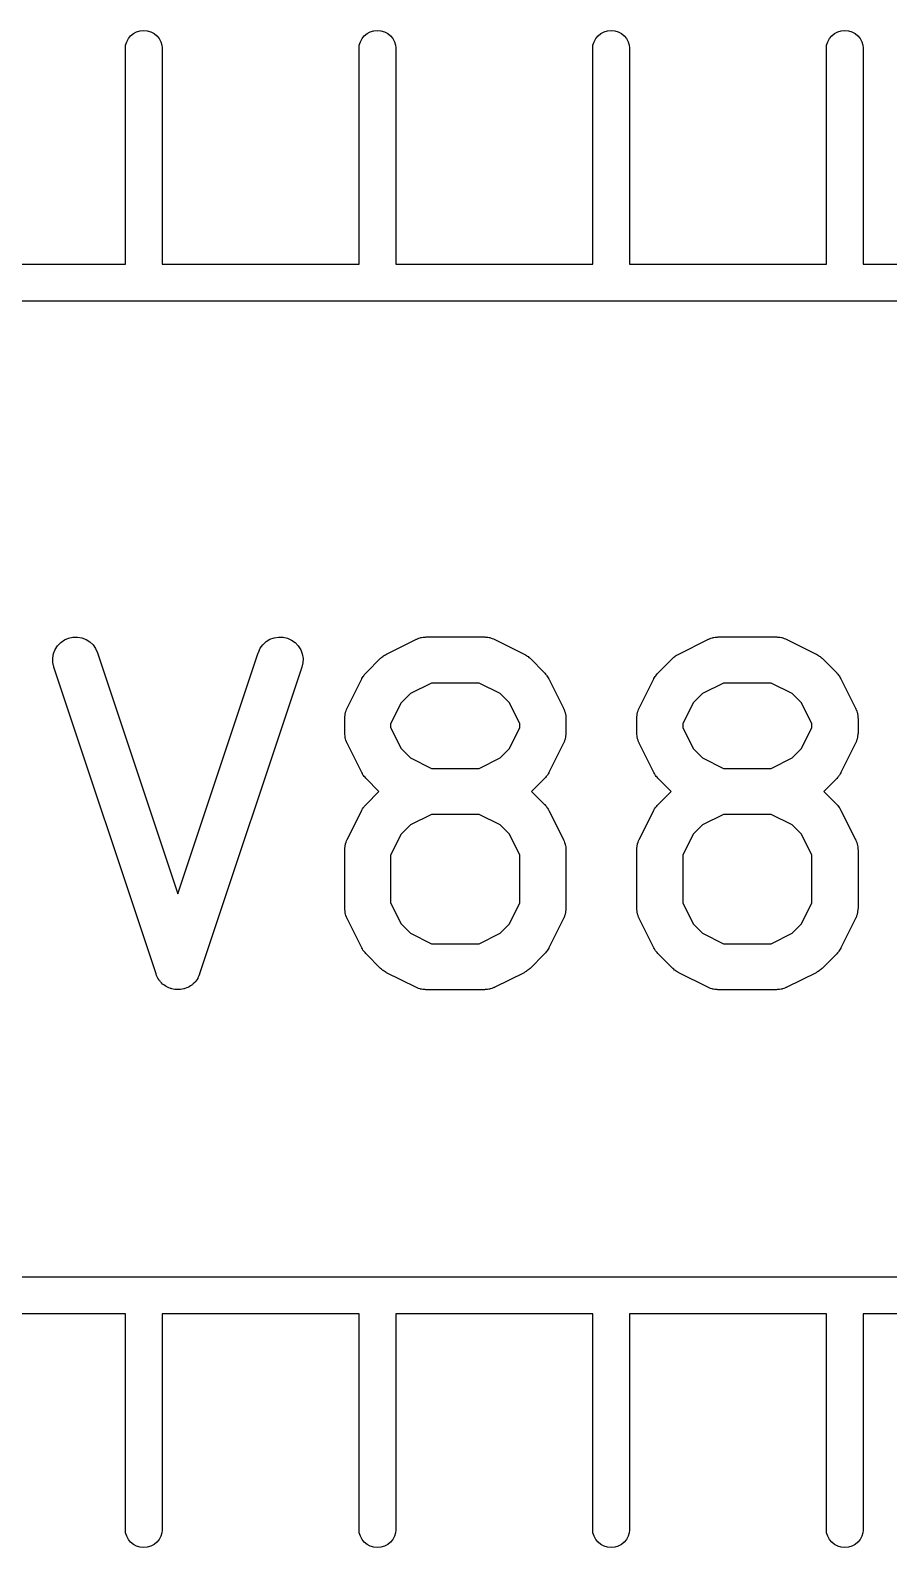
# Model space of a CAD drawing. Extents: x 5.19 to 7.89, y -5.38 to -2.27.
# Drawn here: x 5.6779 to 5.7881, y -3.0015 to -2.8067 of the extents above; entities that cross this region are included whole.
import ezdxf

# ---------------------------------------------------------------- set-up
doc = ezdxf.new("R2010")
doc.units = 0
doc.header["$MEASUREMENT"] = 0
doc.layers.add('BLACK', color=7, linetype='CONTINUOUS')

msp = doc.modelspace()

# ---------------------------------------------------------------- linework, layer by layer
at = {"layer": 'BLACK', "linetype": 'CONTINUOUS'}
for p, q in [((5.69015, -2.80863), (5.69029, -2.80819)), ((5.69029, -2.80819), (5.69051, -2.80778)), ((5.69051, -2.80778), (5.6908, -2.80742)), ((5.6908, -2.80742), (5.69116, -2.80712)), ((5.69116, -2.80712), (5.69157, -2.8069)), ((5.69157, -2.8069), (5.69202, -2.80677)), ((5.69202, -2.80677), (5.69248, -2.80672)), ((5.69248, -2.80672), (5.69294, -2.80677)), ((5.69294, -2.80677), (5.69339, -2.8069)), ((5.69339, -2.8069), (5.6938, -2.80712)), ((5.6938, -2.80712), (5.69416, -2.80742)), ((5.69416, -2.80742), (5.69445, -2.80778)), ((5.69445, -2.80778), (5.69467, -2.80819)), ((5.69467, -2.80819), (5.69481, -2.80863)), ((5.72015, -2.80863), (5.72029, -2.80819)), ((5.72029, -2.80819), (5.72051, -2.80778)), ((5.72051, -2.80778), (5.7208, -2.80742)), ((5.7208, -2.80742), (5.72116, -2.80712)), ((5.72116, -2.80712), (5.72157, -2.8069)), ((5.72157, -2.8069), (5.72202, -2.80677)), ((5.72202, -2.80677), (5.72248, -2.80672)), ((5.72248, -2.80672), (5.72294, -2.80677)), ((5.72294, -2.80677), (5.72339, -2.8069)), ((5.72339, -2.8069), (5.7238, -2.80712)), ((5.7238, -2.80712), (5.72416, -2.80742)), ((5.72416, -2.80742), (5.72445, -2.80778)), ((5.72445, -2.80778), (5.72467, -2.80819)), ((5.72467, -2.80819), (5.72481, -2.80863)), ((5.75015, -2.80863), (5.75029, -2.80819)), ((5.75029, -2.80819), (5.75051, -2.80778)), ((5.75051, -2.80778), (5.7508, -2.80742)), ((5.7508, -2.80742), (5.75116, -2.80712)), ((5.75116, -2.80712), (5.75157, -2.8069)), ((5.75157, -2.8069), (5.75202, -2.80677)), ((5.75202, -2.80677), (5.75248, -2.80672)), ((5.75248, -2.80672), (5.75294, -2.80677)), ((5.75294, -2.80677), (5.75339, -2.8069)), ((5.75339, -2.8069), (5.7538, -2.80712)), ((5.7538, -2.80712), (5.75416, -2.80742)), ((5.75416, -2.80742), (5.75445, -2.80778)), ((5.75445, -2.80778), (5.75467, -2.80819)), ((5.75467, -2.80819), (5.75481, -2.80863)), ((5.78015, -2.80863), (5.78029, -2.80819)), ((5.78029, -2.80819), (5.78051, -2.80778)), ((5.78051, -2.80778), (5.7808, -2.80742)), ((5.7808, -2.80742), (5.78116, -2.80712)), ((5.78116, -2.80712), (5.78157, -2.8069)), ((5.78157, -2.8069), (5.78202, -2.80677)), ((5.78202, -2.80677), (5.78248, -2.80672)), ((5.78248, -2.80672), (5.78294, -2.80677)), ((5.78294, -2.80677), (5.78339, -2.8069)), ((5.78339, -2.8069), (5.7838, -2.80712)), ((5.7838, -2.80712), (5.78416, -2.80742)), ((5.78416, -2.80742), (5.78445, -2.80778)), ((5.78445, -2.80778), (5.78467, -2.80819)), ((5.78467, -2.80819), (5.78481, -2.80863)), ((5.69012, -2.80898), (5.69015, -2.80863)), ((5.69012, -2.83673), (5.69012, -2.80898)), ((5.69481, -2.80863), (5.69484, -2.80898)), ((5.69484, -2.80898), (5.69484, -2.83673)), ((5.72012, -2.80898), (5.72015, -2.80863)), ((5.72012, -2.83673), (5.72012, -2.80898)), ((5.72481, -2.80863), (5.72484, -2.80898)), ((5.72484, -2.80898), (5.72484, -2.83673)), ((5.75012, -2.80898), (5.75015, -2.80863)), ((5.75012, -2.83673), (5.75012, -2.80898)), ((5.75481, -2.80863), (5.75484, -2.80898)), ((5.75484, -2.80898), (5.75484, -2.83673)), ((5.78012, -2.80898), (5.78015, -2.80863)), ((5.78012, -2.83673), (5.78012, -2.80898)), ((5.78481, -2.80863), (5.78484, -2.80898)), ((5.78484, -2.80898), (5.78484, -2.83673)), ((5.66484, -2.83673), (5.69012, -2.83673)), ((5.69484, -2.83673), (5.72012, -2.83673)), ((5.72484, -2.83673), (5.75012, -2.83673)), ((5.75484, -2.83673), (5.78012, -2.83673)), ((5.78484, -2.83673), (5.81012, -2.83673)), ((5.69236, -2.84146), (5.6626, -2.84146)), ((5.69248, -2.84147), (5.69236, -2.84146)), ((5.6926, -2.84146), (5.69248, -2.84147)), ((5.72236, -2.84146), (5.6926, -2.84146)), ((5.72248, -2.84147), (5.72236, -2.84146)), ((5.7226, -2.84146), (5.72248, -2.84147)), ((5.75236, -2.84146), (5.7226, -2.84146)), ((5.75248, -2.84147), (5.75236, -2.84146)), ((5.7526, -2.84146), (5.75248, -2.84147)), ((5.78236, -2.84146), (5.7526, -2.84146)), ((5.78248, -2.84147), (5.78236, -2.84146)), ((5.7826, -2.84146), (5.78248, -2.84147)), ((5.81236, -2.84146), (5.7826, -2.84146)), ((5.6809, -2.88672), (5.68111, -2.88619)), ((5.68111, -2.88619), (5.68142, -2.8857)), ((5.68142, -2.8857), (5.68182, -2.88529)), ((5.68182, -2.88529), (5.68229, -2.88496)), ((5.68229, -2.88496), (5.68282, -2.88473)), ((5.68282, -2.88473), (5.68338, -2.8846)), ((5.68338, -2.8846), (5.68396, -2.88459)), ((5.68396, -2.88459), (5.68453, -2.88469)), ((5.68453, -2.88469), (5.68507, -2.8849)), ((5.68507, -2.8849), (5.68555, -2.88521)), ((5.68555, -2.88521), (5.68597, -2.8856)), ((5.68597, -2.8856), (5.6863, -2.88607)), ((5.6863, -2.88607), (5.68654, -2.8866)), ((5.7072, -2.88656), (5.70744, -2.88604)), ((5.70744, -2.88604), (5.70778, -2.88557)), ((5.70778, -2.88557), (5.7082, -2.88518)), ((5.7082, -2.88518), (5.70869, -2.88488)), ((5.70869, -2.88488), (5.70923, -2.88468)), ((5.70923, -2.88468), (5.7098, -2.88459)), ((5.7098, -2.88459), (5.71038, -2.88461)), ((5.71038, -2.88461), (5.71094, -2.88474)), ((5.71094, -2.88474), (5.71146, -2.88498)), ((5.71146, -2.88498), (5.71193, -2.88531)), ((5.71193, -2.88531), (5.71232, -2.88573)), ((5.71232, -2.88573), (5.71263, -2.88622)), ((5.72366, -2.88677), (5.72741, -2.88489)), ((5.72741, -2.88489), (5.72745, -2.88488)), ((5.72745, -2.88488), (5.72753, -2.88485)), ((5.72753, -2.88485), (5.72761, -2.8848)), ((5.72761, -2.8848), (5.7278, -2.88475)), ((5.7278, -2.88475), (5.72799, -2.88468)), ((5.72799, -2.88468), (5.72807, -2.88466)), ((5.72807, -2.88466), (5.72816, -2.88464)), ((5.72816, -2.88464), (5.72836, -2.88462)), ((5.72836, -2.88462), (5.72856, -2.88459)), ((5.72856, -2.88459), (5.72864, -2.88459)), ((5.72864, -2.88459), (5.72873, -2.88458)), ((5.72873, -2.88458), (5.73623, -2.88458)), ((5.73623, -2.88458), (5.73627, -2.88458)), ((5.73627, -2.88458), (5.73636, -2.88459)), ((5.73636, -2.88459), (5.73644, -2.88459)), ((5.73644, -2.88459), (5.73664, -2.88462)), ((5.73664, -2.88462), (5.73684, -2.88465)), ((5.73684, -2.88465), (5.73693, -2.88467)), ((5.73693, -2.88467), (5.73701, -2.88469)), ((5.73701, -2.88469), (5.7372, -2.88476)), ((5.7372, -2.88476), (5.73739, -2.88482)), ((5.73739, -2.88482), (5.73747, -2.88486)), ((5.73747, -2.88486), (5.73755, -2.88489)), ((5.73755, -2.88489), (5.7413, -2.88677)), ((5.76116, -2.88677), (5.76491, -2.88489)), ((5.76491, -2.88489), (5.76494, -2.88488)), ((5.76494, -2.88488), (5.76502, -2.88485)), ((5.76502, -2.88485), (5.7651, -2.8848)), ((5.7651, -2.8848), (5.76529, -2.88475)), ((5.76529, -2.88475), (5.76548, -2.88468)), ((5.76548, -2.88468), (5.76557, -2.88466)), ((5.76557, -2.88466), (5.76565, -2.88464)), ((5.76565, -2.88464), (5.76585, -2.88462)), ((5.76585, -2.88462), (5.76605, -2.88459)), ((5.76605, -2.88459), (5.76614, -2.88459)), ((5.76614, -2.88459), (5.76623, -2.88458)), ((5.76623, -2.88458), (5.77373, -2.88458)), ((5.77373, -2.88458), (5.77377, -2.88458)), ((5.77377, -2.88458), (5.77385, -2.88459)), ((5.77385, -2.88459), (5.77394, -2.88459)), ((5.77394, -2.88459), (5.77414, -2.88462)), ((5.77414, -2.88462), (5.77434, -2.88465)), ((5.77434, -2.88465), (5.77442, -2.88467)), ((5.77442, -2.88467), (5.77451, -2.88469)), ((5.77451, -2.88469), (5.7747, -2.88476)), ((5.7747, -2.88476), (5.77489, -2.88482)), ((5.77489, -2.88482), (5.77496, -2.88486)), ((5.77496, -2.88486), (5.77505, -2.88489)), ((5.77505, -2.88489), (5.7788, -2.88677)), ((5.68079, -2.88729), (5.6809, -2.88672)), ((5.6808, -2.88787), (5.68079, -2.88729)), ((5.68092, -2.88843), (5.6808, -2.88787)), ((5.68654, -2.8866), (5.69686, -2.91757)), ((5.69686, -2.91757), (5.70718, -2.8866)), ((5.70718, -2.8866), (5.7072, -2.88656)), ((5.71263, -2.88622), (5.71283, -2.88676)), ((5.71291, -2.88791), (5.71278, -2.88847)), ((5.71283, -2.88676), (5.71293, -2.88733)), ((5.71293, -2.88733), (5.71291, -2.88791)), ((5.72102, -2.8892), (5.72289, -2.88732)), ((5.72289, -2.88732), (5.72292, -2.88729)), ((5.72292, -2.88729), (5.72305, -2.88719)), ((5.72305, -2.88719), (5.72317, -2.88708)), ((5.72317, -2.88708), (5.72328, -2.88701)), ((5.72328, -2.88701), (5.72337, -2.88693)), ((5.72337, -2.88693), (5.72352, -2.88686)), ((5.72352, -2.88686), (5.72366, -2.88677)), ((5.7413, -2.88677), (5.74134, -2.88679)), ((5.74134, -2.88679), (5.74148, -2.88688)), ((5.74148, -2.88688), (5.74162, -2.88696)), ((5.74162, -2.88696), (5.74172, -2.88703)), ((5.74172, -2.88703), (5.74182, -2.8871)), ((5.74182, -2.8871), (5.74194, -2.88722)), ((5.74194, -2.88722), (5.74207, -2.88732)), ((5.74207, -2.88732), (5.74394, -2.8892)), ((5.75851, -2.8892), (5.76039, -2.88732)), ((5.76039, -2.88732), (5.76042, -2.88729)), ((5.76042, -2.88729), (5.76055, -2.88719)), ((5.76055, -2.88719), (5.76067, -2.88708)), ((5.76067, -2.88708), (5.76077, -2.88701)), ((5.76077, -2.88701), (5.76087, -2.88693)), ((5.76087, -2.88693), (5.76102, -2.88686)), ((5.76102, -2.88686), (5.76116, -2.88677)), ((5.7788, -2.88677), (5.77883, -2.88679)), ((5.77883, -2.88679), (5.77897, -2.88688)), ((5.77897, -2.88688), (5.77912, -2.88696)), ((5.77912, -2.88696), (5.77921, -2.88703)), ((5.77921, -2.88703), (5.77932, -2.8871)), ((5.77932, -2.8871), (5.77943, -2.88722)), ((5.77943, -2.88722), (5.77956, -2.88732)), ((5.77956, -2.88732), (5.78144, -2.8892)), ((5.68094, -2.88847), (5.68092, -2.88843)), ((5.69406, -2.92784), (5.68094, -2.88847)), ((5.71278, -2.88847), (5.69966, -2.92784)), ((5.71859, -2.89371), (5.72047, -2.88996)), ((5.72047, -2.88996), (5.72048, -2.88993)), ((5.72048, -2.88993), (5.72057, -2.88979)), ((5.72057, -2.88979), (5.72065, -2.88964)), ((5.72065, -2.88964), (5.72073, -2.88955)), ((5.72073, -2.88955), (5.7208, -2.88944)), ((5.7208, -2.88944), (5.72091, -2.88932)), ((5.72091, -2.88932), (5.72102, -2.8892)), ((5.74394, -2.8892), (5.74397, -2.88923)), ((5.74397, -2.88923), (5.74407, -2.88936)), ((5.74407, -2.88936), (5.74419, -2.88948)), ((5.74419, -2.88948), (5.74425, -2.88958)), ((5.74425, -2.88958), (5.74433, -2.88968)), ((5.74433, -2.88968), (5.74441, -2.88982)), ((5.74441, -2.88982), (5.7445, -2.88996)), ((5.7445, -2.88996), (5.74637, -2.89371)), ((5.75609, -2.89371), (5.75796, -2.88996)), ((5.75796, -2.88996), (5.75798, -2.88993)), ((5.75798, -2.88993), (5.75807, -2.88979)), ((5.75807, -2.88979), (5.75815, -2.88964)), ((5.75815, -2.88964), (5.75823, -2.88955)), ((5.75823, -2.88955), (5.75829, -2.88944)), ((5.75829, -2.88944), (5.75841, -2.88932)), ((5.75841, -2.88932), (5.75851, -2.8892)), ((5.78144, -2.8892), (5.78147, -2.88923)), ((5.78147, -2.88923), (5.78157, -2.88936)), ((5.78157, -2.88936), (5.78168, -2.88948)), ((5.78168, -2.88948), (5.78175, -2.88958)), ((5.78175, -2.88958), (5.78183, -2.88968)), ((5.78183, -2.88968), (5.7819, -2.88982)), ((5.7819, -2.88982), (5.78199, -2.88996)), ((5.78199, -2.88996), (5.78387, -2.89371)), ((5.72673, -2.89184), (5.72553, -2.89303)), ((5.72943, -2.89049), (5.72673, -2.89184)), ((5.73553, -2.89049), (5.72943, -2.89049)), ((5.73823, -2.89184), (5.73553, -2.89049)), ((5.73943, -2.89303), (5.73823, -2.89184)), ((5.76423, -2.89184), (5.76303, -2.89303)), ((5.76692, -2.89049), (5.76423, -2.89184)), ((5.77303, -2.89049), (5.76692, -2.89049)), ((5.77573, -2.89184), (5.77303, -2.89049)), ((5.77692, -2.89303), (5.77573, -2.89184)), ((5.71846, -2.89406), (5.71852, -2.89387)), ((5.71852, -2.89387), (5.71856, -2.89379)), ((5.71856, -2.89379), (5.71859, -2.89371)), ((5.72553, -2.89303), (5.72418, -2.89573)), ((5.74078, -2.89573), (5.73943, -2.89303)), ((5.74637, -2.89371), (5.74639, -2.89375)), ((5.74639, -2.89375), (5.74642, -2.89383)), ((5.74642, -2.89383), (5.74646, -2.89391)), ((5.74646, -2.89391), (5.74652, -2.8941)), ((5.75595, -2.89406), (5.75601, -2.89387)), ((5.75601, -2.89387), (5.75605, -2.89379)), ((5.75605, -2.89379), (5.75609, -2.89371)), ((5.76303, -2.89303), (5.76168, -2.89573)), ((5.77827, -2.89573), (5.77692, -2.89303)), ((5.78387, -2.89371), (5.78388, -2.89375)), ((5.78388, -2.89375), (5.78391, -2.89383)), ((5.78391, -2.89383), (5.78395, -2.89391)), ((5.78395, -2.89391), (5.78401, -2.8941)), ((5.71828, -2.89499), (5.71829, -2.89491)), ((5.71828, -2.89503), (5.71828, -2.89499)), ((5.71828, -2.89691), (5.71828, -2.89503)), ((5.71829, -2.89482), (5.71832, -2.89462)), ((5.71829, -2.89491), (5.71829, -2.89482)), ((5.71832, -2.89462), (5.71834, -2.89442)), ((5.71834, -2.89442), (5.71837, -2.89434)), ((5.71837, -2.89434), (5.71838, -2.89425)), ((5.71838, -2.89425), (5.71846, -2.89406)), ((5.72418, -2.89573), (5.72418, -2.89621)), ((5.74078, -2.89621), (5.74078, -2.89573)), ((5.74652, -2.8941), (5.74659, -2.89429)), ((5.74659, -2.89429), (5.7466, -2.89438)), ((5.7466, -2.89438), (5.74663, -2.89446)), ((5.74663, -2.89446), (5.74665, -2.89466)), ((5.74665, -2.89466), (5.74668, -2.89486)), ((5.74668, -2.89486), (5.74667, -2.89495)), ((5.74667, -2.89495), (5.74668, -2.89503)), ((5.74668, -2.89503), (5.74668, -2.89691)), ((5.75577, -2.89499), (5.75578, -2.89491)), ((5.75577, -2.89503), (5.75577, -2.89499)), ((5.75577, -2.89691), (5.75577, -2.89503)), ((5.75578, -2.89482), (5.75582, -2.89462)), ((5.75578, -2.89491), (5.75578, -2.89482)), ((5.75582, -2.89462), (5.75584, -2.89442)), ((5.75584, -2.89442), (5.75587, -2.89434)), ((5.75587, -2.89434), (5.75588, -2.89425)), ((5.75588, -2.89425), (5.75595, -2.89406)), ((5.76168, -2.89573), (5.76168, -2.89621)), ((5.77827, -2.89621), (5.77827, -2.89573)), ((5.78401, -2.8941), (5.78408, -2.89429)), ((5.78408, -2.89429), (5.7841, -2.89438)), ((5.7841, -2.89438), (5.78412, -2.89446)), ((5.78412, -2.89446), (5.78414, -2.89466)), ((5.78414, -2.89466), (5.78417, -2.89486)), ((5.78417, -2.89486), (5.78417, -2.89495)), ((5.78417, -2.89495), (5.78418, -2.89503)), ((5.78418, -2.89503), (5.78418, -2.89691)), ((5.71829, -2.89699), (5.71828, -2.89691)), ((5.71828, -2.89708), (5.71829, -2.89699)), ((5.71832, -2.89728), (5.71828, -2.89708)), ((5.71834, -2.89748), (5.71832, -2.89728)), ((5.71836, -2.89757), (5.71834, -2.89748)), ((5.71837, -2.89765), (5.71836, -2.89757)), ((5.71844, -2.89784), (5.71837, -2.89765)), ((5.7185, -2.89803), (5.71844, -2.89784)), ((5.72418, -2.89621), (5.72553, -2.89891)), ((5.73943, -2.89891), (5.74078, -2.89621)), ((5.7465, -2.89788), (5.74644, -2.89807)), ((5.74658, -2.89769), (5.7465, -2.89788)), ((5.74659, -2.8976), (5.74658, -2.89769)), ((5.74662, -2.89752), (5.74659, -2.8976)), ((5.74664, -2.89732), (5.74662, -2.89752)), ((5.74667, -2.89712), (5.74664, -2.89732)), ((5.74668, -2.89695), (5.74667, -2.89704)), ((5.74667, -2.89704), (5.74667, -2.89712)), ((5.74668, -2.89691), (5.74668, -2.89695)), ((5.75578, -2.89699), (5.75577, -2.89691)), ((5.75578, -2.89708), (5.75578, -2.89699)), ((5.75581, -2.89728), (5.75578, -2.89708)), ((5.75583, -2.89748), (5.75581, -2.89728)), ((5.75586, -2.89757), (5.75583, -2.89748)), ((5.75587, -2.89765), (5.75586, -2.89757)), ((5.75594, -2.89784), (5.75587, -2.89765)), ((5.756, -2.89803), (5.75594, -2.89784)), ((5.76168, -2.89621), (5.76303, -2.89891)), ((5.77692, -2.89891), (5.77827, -2.89621)), ((5.784, -2.89788), (5.78394, -2.89807)), ((5.78407, -2.89769), (5.784, -2.89788)), ((5.78409, -2.8976), (5.78407, -2.89769)), ((5.78411, -2.89752), (5.78409, -2.8976)), ((5.78413, -2.89732), (5.78411, -2.89752)), ((5.78417, -2.89712), (5.78413, -2.89732)), ((5.78418, -2.89695), (5.78417, -2.89704)), ((5.78417, -2.89704), (5.78417, -2.89712)), ((5.78418, -2.89691), (5.78418, -2.89695)), ((5.71854, -2.89811), (5.7185, -2.89803)), ((5.71857, -2.89819), (5.71854, -2.89811)), ((5.71859, -2.89823), (5.71857, -2.89819)), ((5.72047, -2.90198), (5.71859, -2.89823)), ((5.72553, -2.89891), (5.72673, -2.90011)), ((5.73823, -2.90011), (5.73943, -2.89891)), ((5.74637, -2.89823), (5.7445, -2.90198)), ((5.7464, -2.89815), (5.74637, -2.89823)), ((5.74644, -2.89807), (5.7464, -2.89815)), ((5.75604, -2.89811), (5.756, -2.89803)), ((5.75607, -2.89819), (5.75604, -2.89811)), ((5.75609, -2.89823), (5.75607, -2.89819)), ((5.75796, -2.90198), (5.75609, -2.89823)), ((5.76303, -2.89891), (5.76423, -2.90011)), ((5.77573, -2.90011), (5.77692, -2.89891)), ((5.78387, -2.89823), (5.78199, -2.90198)), ((5.7839, -2.89815), (5.78387, -2.89823)), ((5.78394, -2.89807), (5.7839, -2.89815)), ((5.72673, -2.90011), (5.72943, -2.90145)), ((5.72943, -2.90145), (5.73553, -2.90145)), ((5.73553, -2.90145), (5.73823, -2.90011)), ((5.76423, -2.90011), (5.76692, -2.90145)), ((5.76692, -2.90145), (5.77303, -2.90145)), ((5.77303, -2.90145), (5.77573, -2.90011)), ((5.72055, -2.90212), (5.72047, -2.90198)), ((5.72063, -2.90227), (5.72055, -2.90212)), ((5.72071, -2.90236), (5.72063, -2.90227)), ((5.72077, -2.90247), (5.72071, -2.90236)), ((5.72089, -2.90259), (5.72077, -2.90247)), ((5.72099, -2.90272), (5.72089, -2.90259)), ((5.72102, -2.90275), (5.72099, -2.90272)), ((5.72268, -2.90441), (5.72102, -2.90275)), ((5.74394, -2.90275), (5.74228, -2.90441)), ((5.74405, -2.90262), (5.74394, -2.90275)), ((5.74416, -2.9025), (5.74405, -2.90262)), ((5.74423, -2.9024), (5.74416, -2.9025)), ((5.74431, -2.9023), (5.74423, -2.9024)), ((5.74439, -2.90215), (5.74431, -2.9023)), ((5.74448, -2.90202), (5.74439, -2.90215)), ((5.7445, -2.90198), (5.74448, -2.90202)), ((5.75805, -2.90212), (5.75796, -2.90198)), ((5.75813, -2.90227), (5.75805, -2.90212)), ((5.7582, -2.90236), (5.75813, -2.90227)), ((5.75827, -2.90247), (5.7582, -2.90236)), ((5.75838, -2.90259), (5.75827, -2.90247)), ((5.75848, -2.90272), (5.75838, -2.90259)), ((5.75851, -2.90275), (5.75848, -2.90272)), ((5.76018, -2.90441), (5.75851, -2.90275)), ((5.78144, -2.90275), (5.77978, -2.90441)), ((5.78154, -2.90262), (5.78144, -2.90275)), ((5.78166, -2.9025), (5.78154, -2.90262)), ((5.78173, -2.9024), (5.78166, -2.9025)), ((5.7818, -2.9023), (5.78173, -2.9024)), ((5.78188, -2.90215), (5.7818, -2.9023)), ((5.78197, -2.90202), (5.78188, -2.90215)), ((5.78199, -2.90198), (5.78197, -2.90202)), ((5.72102, -2.90607), (5.72268, -2.90441)), ((5.74228, -2.90441), (5.74394, -2.90607)), ((5.75851, -2.90607), (5.76018, -2.90441)), ((5.77978, -2.90441), (5.78144, -2.90607)), ((5.71859, -2.91059), (5.72047, -2.90684)), ((5.72047, -2.90684), (5.72048, -2.9068)), ((5.72048, -2.9068), (5.72057, -2.90666)), ((5.72057, -2.90666), (5.72065, -2.90651)), ((5.72065, -2.90651), (5.72073, -2.90642)), ((5.72073, -2.90642), (5.7208, -2.90632)), ((5.7208, -2.90632), (5.72091, -2.9062)), ((5.72091, -2.9062), (5.72102, -2.90607)), ((5.72943, -2.90736), (5.72673, -2.90871)), ((5.73553, -2.90736), (5.72943, -2.90736)), ((5.73823, -2.90871), (5.73553, -2.90736)), ((5.74394, -2.90607), (5.74397, -2.9061)), ((5.74397, -2.9061), (5.74407, -2.90623)), ((5.74407, -2.90623), (5.74419, -2.90635)), ((5.74419, -2.90635), (5.74425, -2.90645)), ((5.74425, -2.90645), (5.74433, -2.90655)), ((5.74433, -2.90655), (5.74441, -2.9067)), ((5.74441, -2.9067), (5.7445, -2.90684)), ((5.7445, -2.90684), (5.74637, -2.91059)), ((5.75609, -2.91059), (5.75796, -2.90684)), ((5.75796, -2.90684), (5.75798, -2.9068)), ((5.75798, -2.9068), (5.75807, -2.90666)), ((5.75807, -2.90666), (5.75815, -2.90651)), ((5.75815, -2.90651), (5.75823, -2.90642)), ((5.75823, -2.90642), (5.75829, -2.90632)), ((5.75829, -2.90632), (5.75841, -2.9062)), ((5.75841, -2.9062), (5.75851, -2.90607)), ((5.76692, -2.90736), (5.76423, -2.90871)), ((5.77303, -2.90736), (5.76692, -2.90736)), ((5.77573, -2.90871), (5.77303, -2.90736)), ((5.78144, -2.90607), (5.78147, -2.9061)), ((5.78147, -2.9061), (5.78157, -2.90623)), ((5.78157, -2.90623), (5.78168, -2.90635)), ((5.78168, -2.90635), (5.78175, -2.90645)), ((5.78175, -2.90645), (5.78183, -2.90655)), ((5.78183, -2.90655), (5.7819, -2.9067)), ((5.7819, -2.9067), (5.78199, -2.90684)), ((5.78199, -2.90684), (5.78387, -2.91059)), ((5.72673, -2.90871), (5.72553, -2.90991)), ((5.73943, -2.90991), (5.73823, -2.90871)), ((5.76423, -2.90871), (5.76303, -2.90991)), ((5.77692, -2.90991), (5.77573, -2.90871)), ((5.71829, -2.91169), (5.71832, -2.91149)), ((5.71832, -2.91149), (5.71834, -2.91129)), ((5.71834, -2.91129), (5.71837, -2.91121)), ((5.71837, -2.91121), (5.71838, -2.91112)), ((5.71838, -2.91112), (5.71846, -2.91094)), ((5.71846, -2.91094), (5.71852, -2.91074)), ((5.71852, -2.91074), (5.71856, -2.91067)), ((5.71856, -2.91067), (5.71859, -2.91059)), ((5.72553, -2.90991), (5.72418, -2.9126)), ((5.74078, -2.9126), (5.73943, -2.90991)), ((5.74637, -2.91059), (5.74639, -2.91062)), ((5.74639, -2.91062), (5.74642, -2.9107)), ((5.74642, -2.9107), (5.74646, -2.91078)), ((5.74646, -2.91078), (5.74652, -2.91097)), ((5.74652, -2.91097), (5.74659, -2.91116)), ((5.74659, -2.91116), (5.7466, -2.91125)), ((5.7466, -2.91125), (5.74663, -2.91133)), ((5.74663, -2.91133), (5.74665, -2.91153)), ((5.75578, -2.91169), (5.75582, -2.91149)), ((5.75582, -2.91149), (5.75584, -2.91129)), ((5.75584, -2.91129), (5.75587, -2.91121)), ((5.75587, -2.91121), (5.75588, -2.91112)), ((5.75588, -2.91112), (5.75595, -2.91094)), ((5.75595, -2.91094), (5.75601, -2.91074)), ((5.75601, -2.91074), (5.75605, -2.91067)), ((5.75605, -2.91067), (5.75609, -2.91059)), ((5.76303, -2.90991), (5.76168, -2.9126)), ((5.77827, -2.9126), (5.77692, -2.90991)), ((5.78387, -2.91059), (5.78388, -2.91062)), ((5.78388, -2.91062), (5.78391, -2.9107)), ((5.78391, -2.9107), (5.78395, -2.91078)), ((5.78395, -2.91078), (5.78401, -2.91097)), ((5.78401, -2.91097), (5.78408, -2.91116)), ((5.78408, -2.91116), (5.7841, -2.91125)), ((5.7841, -2.91125), (5.78412, -2.91133)), ((5.78412, -2.91133), (5.78414, -2.91153)), ((5.71828, -2.91187), (5.71829, -2.91178)), ((5.71828, -2.91191), (5.71828, -2.91187)), ((5.71828, -2.91941), (5.71828, -2.91191)), ((5.71829, -2.91178), (5.71829, -2.91169)), ((5.72418, -2.9126), (5.72418, -2.91871)), ((5.74078, -2.91871), (5.74078, -2.9126)), ((5.74665, -2.91153), (5.74668, -2.91173)), ((5.74668, -2.91173), (5.74667, -2.91182)), ((5.74667, -2.91182), (5.74668, -2.91191)), ((5.74668, -2.91191), (5.74668, -2.91941)), ((5.75577, -2.91187), (5.75578, -2.91178)), ((5.75577, -2.91191), (5.75577, -2.91187)), ((5.75577, -2.91941), (5.75577, -2.91191)), ((5.75578, -2.91178), (5.75578, -2.91169)), ((5.76168, -2.9126), (5.76168, -2.91871)), ((5.77827, -2.91871), (5.77827, -2.9126)), ((5.78414, -2.91153), (5.78417, -2.91173)), ((5.78417, -2.91173), (5.78417, -2.91182)), ((5.78417, -2.91182), (5.78418, -2.91191)), ((5.78418, -2.91191), (5.78418, -2.91941)), ((5.72418, -2.91871), (5.72553, -2.92141)), ((5.73943, -2.92141), (5.74078, -2.91871)), ((5.76168, -2.91871), (5.76303, -2.92141)), ((5.77692, -2.92141), (5.77827, -2.91871)), ((5.71829, -2.91949), (5.71828, -2.91941)), ((5.71828, -2.91958), (5.71829, -2.91949)), ((5.71832, -2.91978), (5.71828, -2.91958)), ((5.71834, -2.91998), (5.71832, -2.91978)), ((5.71836, -2.92006), (5.71834, -2.91998)), ((5.71837, -2.92015), (5.71836, -2.92006)), ((5.71844, -2.92034), (5.71837, -2.92015)), ((5.7185, -2.92053), (5.71844, -2.92034)), ((5.71854, -2.92061), (5.7185, -2.92053)), ((5.71857, -2.92069), (5.71854, -2.92061)), ((5.71859, -2.92073), (5.71857, -2.92069)), ((5.72047, -2.92448), (5.71859, -2.92073)), ((5.74637, -2.92073), (5.7445, -2.92448)), ((5.7464, -2.92065), (5.74637, -2.92073)), ((5.74644, -2.92057), (5.7464, -2.92065)), ((5.7465, -2.92038), (5.74644, -2.92057)), ((5.74658, -2.92019), (5.7465, -2.92038)), ((5.74659, -2.9201), (5.74658, -2.92019)), ((5.74662, -2.92002), (5.74659, -2.9201)), ((5.74664, -2.91982), (5.74662, -2.92002)), ((5.74667, -2.91962), (5.74664, -2.91982)), ((5.74668, -2.91945), (5.74667, -2.91953)), ((5.74667, -2.91953), (5.74667, -2.91962)), ((5.74668, -2.91941), (5.74668, -2.91945)), ((5.75578, -2.91949), (5.75577, -2.91941)), ((5.75578, -2.91958), (5.75578, -2.91949)), ((5.75581, -2.91978), (5.75578, -2.91958)), ((5.75583, -2.91998), (5.75581, -2.91978)), ((5.75586, -2.92006), (5.75583, -2.91998)), ((5.75587, -2.92015), (5.75586, -2.92006)), ((5.75594, -2.92034), (5.75587, -2.92015)), ((5.756, -2.92053), (5.75594, -2.92034)), ((5.75604, -2.92061), (5.756, -2.92053)), ((5.75607, -2.92069), (5.75604, -2.92061)), ((5.75609, -2.92073), (5.75607, -2.92069)), ((5.75796, -2.92448), (5.75609, -2.92073)), ((5.78387, -2.92073), (5.78199, -2.92448)), ((5.7839, -2.92065), (5.78387, -2.92073)), ((5.78394, -2.92057), (5.7839, -2.92065)), ((5.784, -2.92038), (5.78394, -2.92057)), ((5.78407, -2.92019), (5.784, -2.92038)), ((5.78409, -2.9201), (5.78407, -2.92019)), ((5.78411, -2.92002), (5.78409, -2.9201)), ((5.78413, -2.91982), (5.78411, -2.92002)), ((5.78417, -2.91962), (5.78413, -2.91982)), ((5.78418, -2.91945), (5.78417, -2.91953)), ((5.78417, -2.91953), (5.78417, -2.91962)), ((5.78418, -2.91941), (5.78418, -2.91945)), ((5.72553, -2.92141), (5.72673, -2.9226)), ((5.72673, -2.9226), (5.72943, -2.92395)), ((5.73553, -2.92395), (5.73823, -2.9226)), ((5.73823, -2.9226), (5.73943, -2.92141)), ((5.76303, -2.92141), (5.76423, -2.9226)), ((5.76423, -2.9226), (5.76692, -2.92395)), ((5.77303, -2.92395), (5.77573, -2.9226)), ((5.77573, -2.9226), (5.77692, -2.92141)), ((5.72055, -2.92462), (5.72047, -2.92448)), ((5.72063, -2.92476), (5.72055, -2.92462)), ((5.72071, -2.92486), (5.72063, -2.92476)), ((5.72077, -2.92496), (5.72071, -2.92486)), ((5.72089, -2.92508), (5.72077, -2.92496)), ((5.72099, -2.92521), (5.72089, -2.92508)), ((5.72943, -2.92395), (5.73553, -2.92395)), ((5.74405, -2.92511), (5.74394, -2.92524)), ((5.74416, -2.925), (5.74405, -2.92511)), ((5.74423, -2.92489), (5.74416, -2.925)), ((5.74431, -2.9248), (5.74423, -2.92489)), ((5.74439, -2.92465), (5.74431, -2.9248)), ((5.74448, -2.92451), (5.74439, -2.92465)), ((5.7445, -2.92448), (5.74448, -2.92451)), ((5.75805, -2.92462), (5.75796, -2.92448)), ((5.75813, -2.92476), (5.75805, -2.92462)), ((5.7582, -2.92486), (5.75813, -2.92476)), ((5.75827, -2.92496), (5.7582, -2.92486)), ((5.75838, -2.92508), (5.75827, -2.92496)), ((5.75848, -2.92521), (5.75838, -2.92508)), ((5.76692, -2.92395), (5.77303, -2.92395)), ((5.78154, -2.92511), (5.78144, -2.92524)), ((5.78166, -2.925), (5.78154, -2.92511)), ((5.78173, -2.92489), (5.78166, -2.925)), ((5.7818, -2.9248), (5.78173, -2.92489)), ((5.78188, -2.92465), (5.7818, -2.9248)), ((5.78197, -2.92451), (5.78188, -2.92465)), ((5.78199, -2.92448), (5.78197, -2.92451)), ((5.72102, -2.92524), (5.72099, -2.92521)), ((5.72289, -2.92712), (5.72102, -2.92524)), ((5.74394, -2.92524), (5.74207, -2.92712)), ((5.75851, -2.92524), (5.75848, -2.92521)), ((5.76039, -2.92712), (5.75851, -2.92524)), ((5.78144, -2.92524), (5.77956, -2.92712)), ((5.69414, -2.92802), (5.69406, -2.92784)), ((5.69421, -2.92822), (5.69414, -2.92802)), ((5.69426, -2.92829), (5.69421, -2.92822)), ((5.69429, -2.92836), (5.69426, -2.92829)), ((5.69441, -2.92853), (5.69429, -2.92836)), ((5.69452, -2.9287), (5.69441, -2.92853)), ((5.69458, -2.92877), (5.69452, -2.9287)), ((5.69463, -2.92884), (5.69458, -2.92877)), ((5.69477, -2.92898), (5.69463, -2.92884)), ((5.69491, -2.92913), (5.69477, -2.92898)), ((5.69892, -2.92901), (5.69877, -2.92915)), ((5.69907, -2.92887), (5.69892, -2.92901)), ((5.69912, -2.9288), (5.69907, -2.92887)), ((5.69917, -2.92874), (5.69912, -2.9288)), ((5.69929, -2.92857), (5.69917, -2.92874)), ((5.69941, -2.9284), (5.69929, -2.92857)), ((5.69944, -2.92832), (5.69941, -2.9284)), ((5.69949, -2.92825), (5.69944, -2.92832)), ((5.69956, -2.92806), (5.69949, -2.92825)), ((5.69965, -2.92788), (5.69956, -2.92806)), ((5.69966, -2.92784), (5.69965, -2.92788)), ((5.72302, -2.92722), (5.72289, -2.92712)), ((5.72314, -2.92734), (5.72302, -2.92722)), ((5.72324, -2.92741), (5.72314, -2.92734)), ((5.72334, -2.92748), (5.72324, -2.92741)), ((5.72348, -2.92756), (5.72334, -2.92748)), ((5.72362, -2.92765), (5.72348, -2.92756)), ((5.72366, -2.92767), (5.72362, -2.92765)), ((5.72741, -2.92955), (5.72366, -2.92767)), ((5.7413, -2.92767), (5.73755, -2.92955)), ((5.74144, -2.92758), (5.7413, -2.92767)), ((5.74159, -2.92751), (5.74144, -2.92758)), ((5.74168, -2.92743), (5.74159, -2.92751)), ((5.74179, -2.92736), (5.74168, -2.92743)), ((5.74191, -2.92725), (5.74179, -2.92736)), ((5.74204, -2.92715), (5.74191, -2.92725)), ((5.74207, -2.92712), (5.74204, -2.92715)), ((5.76052, -2.92722), (5.76039, -2.92712)), ((5.76064, -2.92734), (5.76052, -2.92722)), ((5.76074, -2.92741), (5.76064, -2.92734)), ((5.76083, -2.92748), (5.76074, -2.92741)), ((5.76098, -2.92756), (5.76083, -2.92748)), ((5.76112, -2.92765), (5.76098, -2.92756)), ((5.76116, -2.92767), (5.76112, -2.92765)), ((5.76491, -2.92955), (5.76116, -2.92767)), ((5.7788, -2.92767), (5.77505, -2.92955)), ((5.77894, -2.92758), (5.7788, -2.92767)), ((5.77908, -2.92751), (5.77894, -2.92758)), ((5.77918, -2.92743), (5.77908, -2.92751)), ((5.77928, -2.92736), (5.77918, -2.92743)), ((5.7794, -2.92725), (5.77928, -2.92736)), ((5.77953, -2.92715), (5.7794, -2.92725)), ((5.77956, -2.92712), (5.77953, -2.92715)), ((5.69498, -2.92917), (5.69491, -2.92913)), ((5.69504, -2.92923), (5.69498, -2.92917)), ((5.69522, -2.92934), (5.69504, -2.92923)), ((5.69538, -2.92946), (5.69522, -2.92934)), ((5.69546, -2.9295), (5.69538, -2.92946)), ((5.69553, -2.92954), (5.69546, -2.9295)), ((5.69572, -2.92961), (5.69553, -2.92954)), ((5.69591, -2.9297), (5.69572, -2.92961)), ((5.69599, -2.92972), (5.69591, -2.9297)), ((5.69607, -2.92975), (5.69599, -2.92972)), ((5.69627, -2.92978), (5.69607, -2.92975)), ((5.69647, -2.92983), (5.69627, -2.92978)), ((5.69655, -2.92983), (5.69647, -2.92983)), ((5.69664, -2.92985), (5.69655, -2.92983)), ((5.69684, -2.92984), (5.69664, -2.92985)), ((5.69704, -2.92985), (5.69684, -2.92984)), ((5.69713, -2.92984), (5.69704, -2.92985)), ((5.69721, -2.92984), (5.69713, -2.92984)), ((5.69741, -2.92979), (5.69721, -2.92984)), ((5.69761, -2.92976), (5.69741, -2.92979)), ((5.69769, -2.92973), (5.69761, -2.92976)), ((5.69777, -2.92971), (5.69769, -2.92973)), ((5.69796, -2.92963), (5.69777, -2.92971)), ((5.69815, -2.92956), (5.69796, -2.92963)), ((5.69822, -2.92952), (5.69815, -2.92956)), ((5.6983, -2.92948), (5.69822, -2.92952)), ((5.69847, -2.92936), (5.6983, -2.92948)), ((5.69864, -2.92926), (5.69847, -2.92936)), ((5.69871, -2.9292), (5.69864, -2.92926)), ((5.69877, -2.92915), (5.69871, -2.9292)), ((5.72749, -2.92958), (5.72741, -2.92955)), ((5.72757, -2.92962), (5.72749, -2.92958)), ((5.72776, -2.92968), (5.72757, -2.92962)), ((5.72795, -2.92975), (5.72776, -2.92968)), ((5.72803, -2.92977), (5.72795, -2.92975)), ((5.72812, -2.92979), (5.72803, -2.92977)), ((5.72832, -2.92982), (5.72812, -2.92979)), ((5.72852, -2.92985), (5.72832, -2.92982)), ((5.7286, -2.92985), (5.72852, -2.92985)), ((5.72869, -2.92986), (5.7286, -2.92985)), ((5.72873, -2.92986), (5.72869, -2.92986)), ((5.73623, -2.92986), (5.72873, -2.92986)), ((5.73632, -2.92985), (5.73623, -2.92986)), ((5.7364, -2.92985), (5.73632, -2.92985)), ((5.7366, -2.92982), (5.7364, -2.92985)), ((5.7368, -2.9298), (5.7366, -2.92982)), ((5.73689, -2.92978), (5.7368, -2.9298)), ((5.73697, -2.92976), (5.73689, -2.92978)), ((5.73716, -2.92969), (5.73697, -2.92976)), ((5.73736, -2.92963), (5.73716, -2.92969)), ((5.73743, -2.92959), (5.73736, -2.92963)), ((5.73751, -2.92956), (5.73743, -2.92959)), ((5.73755, -2.92955), (5.73751, -2.92956)), ((5.76499, -2.92958), (5.76491, -2.92955)), ((5.76506, -2.92962), (5.76499, -2.92958)), ((5.76525, -2.92968), (5.76506, -2.92962)), ((5.76544, -2.92975), (5.76525, -2.92968)), ((5.76553, -2.92977), (5.76544, -2.92975)), ((5.76561, -2.92979), (5.76553, -2.92977)), ((5.76581, -2.92982), (5.76561, -2.92979)), ((5.76601, -2.92985), (5.76581, -2.92982)), ((5.7661, -2.92985), (5.76601, -2.92985)), ((5.76618, -2.92986), (5.7661, -2.92985)), ((5.76623, -2.92986), (5.76618, -2.92986)), ((5.77373, -2.92986), (5.76623, -2.92986)), ((5.77381, -2.92985), (5.77373, -2.92986)), ((5.7739, -2.92985), (5.77381, -2.92985)), ((5.7741, -2.92982), (5.7739, -2.92985)), ((5.7743, -2.9298), (5.7741, -2.92982)), ((5.77438, -2.92978), (5.7743, -2.9298)), ((5.77447, -2.92976), (5.77438, -2.92978)), ((5.77466, -2.92969), (5.77447, -2.92976)), ((5.77485, -2.92963), (5.77466, -2.92969)), ((5.77493, -2.92959), (5.77485, -2.92963)), ((5.77501, -2.92956), (5.77493, -2.92959)), ((5.77505, -2.92955), (5.77501, -2.92956)), ((5.6626, -2.96673), (5.69236, -2.96673)), ((5.69236, -2.96673), (5.69248, -2.96672)), ((5.69248, -2.96672), (5.6926, -2.96673)), ((5.6926, -2.96673), (5.72236, -2.96673)), ((5.72236, -2.96673), (5.72248, -2.96672)), ((5.72248, -2.96672), (5.7226, -2.96673)), ((5.7226, -2.96673), (5.75236, -2.96673)), ((5.75236, -2.96673), (5.75248, -2.96672)), ((5.75248, -2.96672), (5.7526, -2.96673)), ((5.7526, -2.96673), (5.78236, -2.96673)), ((5.78236, -2.96673), (5.78248, -2.96672)), ((5.78248, -2.96672), (5.7826, -2.96673)), ((5.7826, -2.96673), (5.81236, -2.96673)), ((5.69012, -2.97146), (5.66484, -2.97146)), ((5.69012, -2.99921), (5.69012, -2.97146)), ((5.72012, -2.97146), (5.69484, -2.97146)), ((5.69484, -2.97146), (5.69484, -2.99921)), ((5.72012, -2.99921), (5.72012, -2.97146)), ((5.75012, -2.97146), (5.72484, -2.97146)), ((5.72484, -2.97146), (5.72484, -2.99921)), ((5.75012, -2.99921), (5.75012, -2.97146)), ((5.78012, -2.97146), (5.75484, -2.97146)), ((5.75484, -2.97146), (5.75484, -2.99921)), ((5.78012, -2.99921), (5.78012, -2.97146)), ((5.81012, -2.97146), (5.78484, -2.97146)), ((5.78484, -2.97146), (5.78484, -2.99921)), ((5.69015, -2.99956), (5.69012, -2.99921)), ((5.69029, -3), (5.69015, -2.99956)), ((5.69051, -3.00041), (5.69029, -3)), ((5.6908, -3.00077), (5.69051, -3.00041)), ((5.69116, -3.00107), (5.6908, -3.00077)), ((5.69157, -3.00129), (5.69116, -3.00107)), ((5.6938, -3.00107), (5.69339, -3.00129)), ((5.69416, -3.00077), (5.6938, -3.00107)), ((5.69445, -3.00041), (5.69416, -3.00077)), ((5.69467, -3), (5.69445, -3.00041)), ((5.69481, -2.99956), (5.69467, -3)), ((5.69484, -2.99921), (5.69481, -2.99956)), ((5.72015, -2.99956), (5.72012, -2.99921)), ((5.72029, -3), (5.72015, -2.99956)), ((5.72051, -3.00041), (5.72029, -3)), ((5.7208, -3.00077), (5.72051, -3.00041)), ((5.72116, -3.00107), (5.7208, -3.00077)), ((5.72157, -3.00129), (5.72116, -3.00107)), ((5.7238, -3.00107), (5.72339, -3.00129)), ((5.72416, -3.00077), (5.7238, -3.00107)), ((5.72445, -3.00041), (5.72416, -3.00077)), ((5.72467, -3), (5.72445, -3.00041)), ((5.72481, -2.99956), (5.72467, -3)), ((5.72484, -2.99921), (5.72481, -2.99956)), ((5.75015, -2.99956), (5.75012, -2.99921)), ((5.75029, -3), (5.75015, -2.99956)), ((5.75051, -3.00041), (5.75029, -3)), ((5.7508, -3.00077), (5.75051, -3.00041)), ((5.75116, -3.00107), (5.7508, -3.00077)), ((5.75157, -3.00129), (5.75116, -3.00107)), ((5.7538, -3.00107), (5.75339, -3.00129)), ((5.75416, -3.00077), (5.7538, -3.00107)), ((5.75445, -3.00041), (5.75416, -3.00077)), ((5.75467, -3), (5.75445, -3.00041)), ((5.75481, -2.99956), (5.75467, -3)), ((5.75484, -2.99921), (5.75481, -2.99956)), ((5.78015, -2.99956), (5.78012, -2.99921)), ((5.78029, -3), (5.78015, -2.99956)), ((5.78051, -3.00041), (5.78029, -3)), ((5.7808, -3.00077), (5.78051, -3.00041)), ((5.78116, -3.00107), (5.7808, -3.00077)), ((5.78157, -3.00129), (5.78116, -3.00107)), ((5.7838, -3.00107), (5.78339, -3.00129)), ((5.78416, -3.00077), (5.7838, -3.00107)), ((5.78445, -3.00041), (5.78416, -3.00077)), ((5.78467, -3), (5.78445, -3.00041)), ((5.78481, -2.99956), (5.78467, -3)), ((5.78484, -2.99921), (5.78481, -2.99956)), ((5.69202, -3.00142), (5.69157, -3.00129)), ((5.69248, -3.00147), (5.69202, -3.00142)), ((5.69294, -3.00142), (5.69248, -3.00147)), ((5.69339, -3.00129), (5.69294, -3.00142)), ((5.72202, -3.00142), (5.72157, -3.00129)), ((5.72248, -3.00147), (5.72202, -3.00142)), ((5.72294, -3.00142), (5.72248, -3.00147)), ((5.72339, -3.00129), (5.72294, -3.00142)), ((5.75202, -3.00142), (5.75157, -3.00129)), ((5.75248, -3.00147), (5.75202, -3.00142)), ((5.75294, -3.00142), (5.75248, -3.00147)), ((5.75339, -3.00129), (5.75294, -3.00142)), ((5.78202, -3.00142), (5.78157, -3.00129)), ((5.78248, -3.00147), (5.78202, -3.00142)), ((5.78294, -3.00142), (5.78248, -3.00147)), ((5.78339, -3.00129), (5.78294, -3.00142))]:
    msp.add_line(p, q, dxfattribs=at)

doc.saveas('drawing.dxf')
